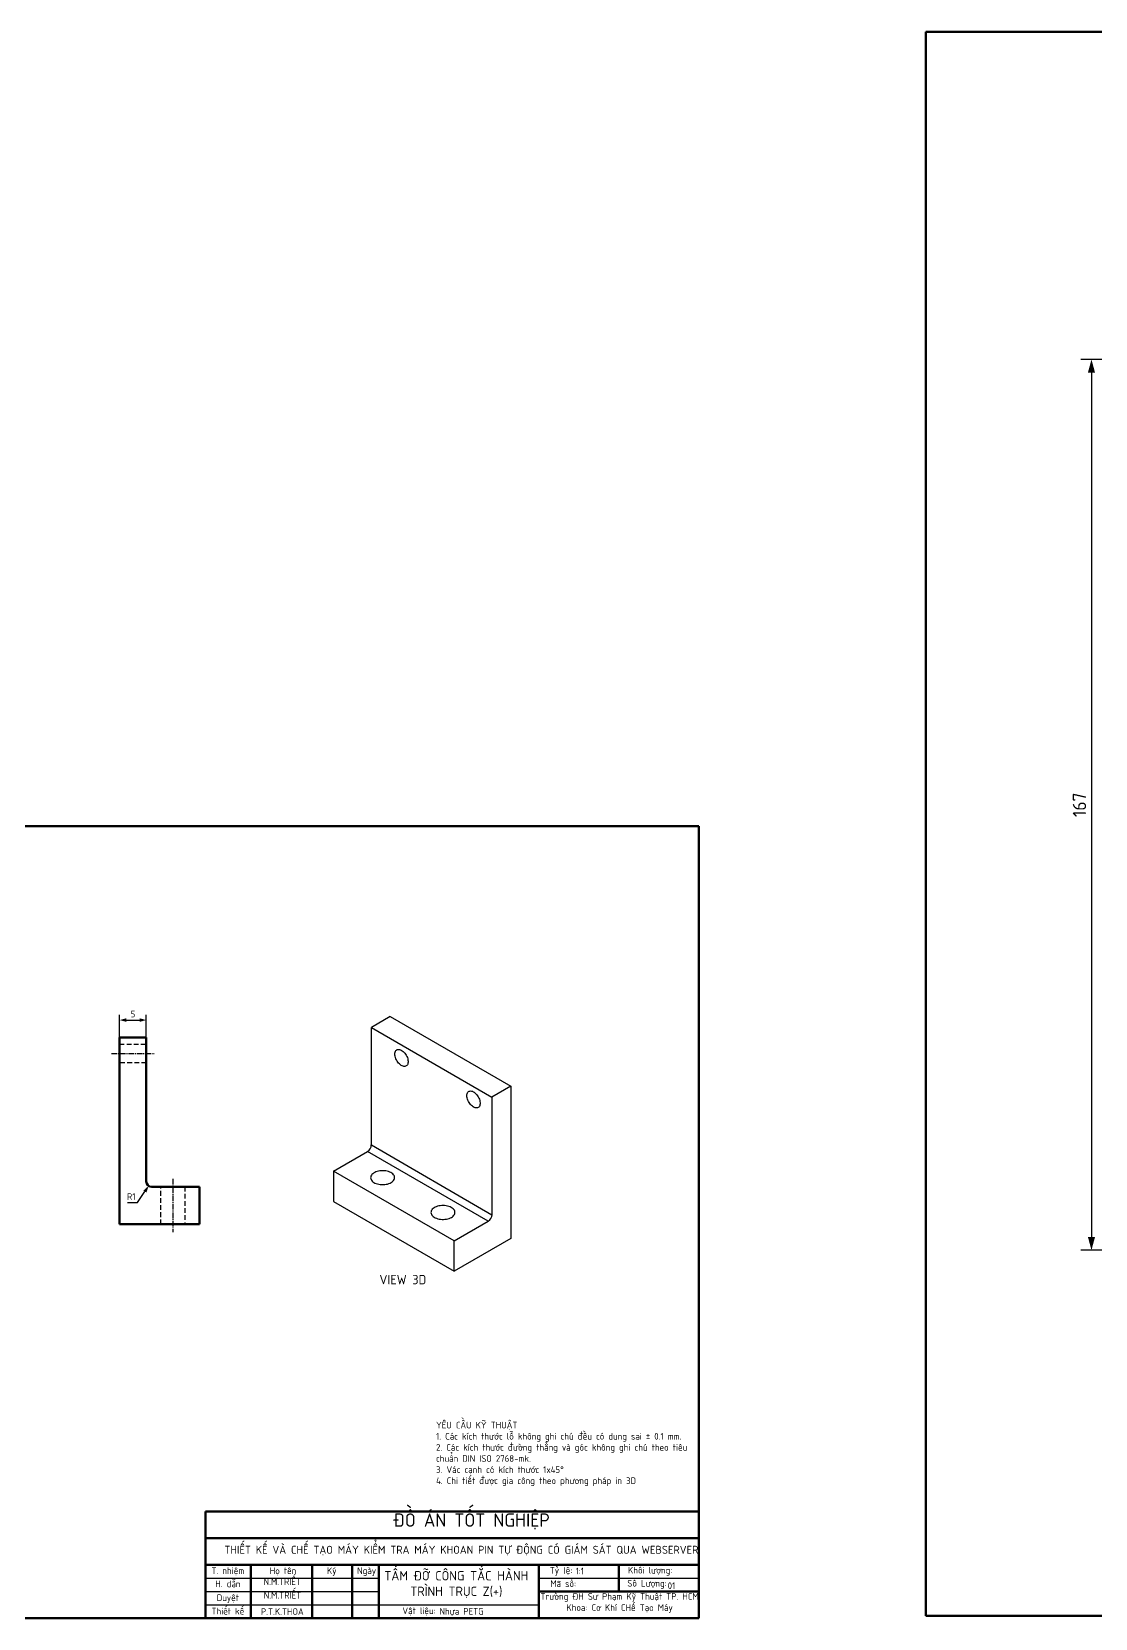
# Model space of a CAD drawing. Header units: millimetres. Extents: x 55 to 11032, y -227 to 3957.
# Drawn here: x 3011.1 to 3210.5, y 63 to 360.4 of the extents above; entities that cross this region are included whole.
import ezdxf

# ---------------------------------------------------------------- set-up
doc = ezdxf.new("R2010")
doc.units = ezdxf.units.MM
doc.header["$LTSCALE"] = 0.7
doc.header["$PDMODE"] = 35
doc.header["$PDSIZE"] = -4
doc.linetypes.add('CENTER2', pattern=[1.125, 0.75, -0.125, 0.125, -0.125])
doc.linetypes.add('HIDDEN', pattern=[9.525, 6.35, -3.175])
doc.layers.get('0').update_dxf_attribs({"color": 255})
for name, color, linetype, lineweight in [('AM_5', 10, 'Continuous', 25), ('AMC_Contour', 7, 'Continuous', 50), ('CON', 7, 'Continuous', 50), ('DIM', 94, 'Continuous', 25), ('KHUNGBV', 5, 'Continuous', 70), ('TEXT', 7, 'Continuous', 25)]:
    doc.layers.add(name, color=color, linetype=linetype, lineweight=lineweight)
doc.styles.add('TCVN-7284', font='tcvn+7284-2003r.ttf')
doc.dimstyles.new('TCVN_ISO-25_RadiusDia', dxfattribs={"dimtxt": 2.5, "dimasz": 2.5, "dimexe": 2, "dimexo": 0, "dimgap": 1, "dimtad": 1, "dimtoh": 1, "dimtxsty": 'TCVN-7284', "dimblk": 'Arrow', "dimcen": 0, "dimclrd": 256, "dimclre": 256, "dimclrt": 256, "dimadec": 0, "dimazin": 0, "dimtfac": 1, "dimtofl": 0, "dimtmove": 1, "dimatfit": 0, "dimldrblk": 'Arrow', "dimfxl": 1, "dimlwd": -1, "dimlwe": -1, "dimarcsym": 0})

# ---------------------------------------------------------------- blocks, each defined once
blk = doc.blocks.new('3D_Z+')
at = {"color": 5}
for p, q in [((2990.55, -133.54), (2987.02, -135.58)), ((2990.55, -133.54), (3013.18, -146.6)), ((2987.02, -157.62), (2987.02, -135.58)), ((2987.02, -135.58), (3009.64, -148.64)), ((3013.18, -146.6), (3009.64, -148.64)), ((3009.64, -148.64), (3009.64, -170.69)), ((3013.18, -146.6), (3013.18, -175.18)), ((2987.02, -157.62), (3009.64, -170.69)), ((2979.95, -162.52), (2986.31, -158.85)), ((3008.94, -171.91), (2986.31, -158.85)), ((3002.57, -175.59), (2979.95, -162.52)), ((2979.95, -162.52), (2979.95, -168.24)), ((2979.95, -168.24), (3002.57, -181.3)), ((3002.57, -175.59), (3008.94, -171.91)), ((3013.18, -175.18), (3002.57, -181.3)), ((3002.57, -181.3), (3002.57, -175.59))]:
    blk.add_line(p, q, dxfattribs=at)
at = {"color": 5, "flags": 128}
for points in [[(2991.44, -140.58), (2991.45, -140.39), (2991.48, -140.21), (2991.54, -140.06), (2991.62, -139.93), (2991.73, -139.83), (2991.85, -139.75), (2991.98, -139.71), (2992.13, -139.7), (2992.29, -139.71), (2992.46, -139.76), (2992.63, -139.84), (2992.8, -139.95), (2992.97, -140.08), (2993.14, -140.24), (2993.29, -140.41), (2993.44, -140.61), (2993.56, -140.81), (2993.67, -141.03), (2993.77, -141.25), (2993.84, -141.48), (2993.88, -141.69), (2993.91, -141.91), (2993.91, -142.1), (2993.88, -142.29), (2993.84, -142.45), (2993.77, -142.59), (2993.67, -142.71), (2993.56, -142.8), (2993.44, -142.86), (2993.29, -142.89), (2993.14, -142.89), (2992.97, -142.85), (2992.8, -142.79), (2992.63, -142.7), (2992.46, -142.58), (2992.29, -142.43), (2992.13, -142.26), (2991.98, -142.08), (2991.85, -141.88), (2991.73, -141.66), (2991.62, -141.44), (2991.54, -141.22), (2991.48, -141), (2991.45, -140.78), (2991.44, -140.58)], [(3004.94, -148.38), (3004.95, -148.18), (3004.99, -148.01), (3005.05, -147.86), (3005.13, -147.73), (3005.23, -147.62), (3005.35, -147.55), (3005.49, -147.51), (3005.64, -147.49), (3005.8, -147.51), (3005.96, -147.56), (3006.14, -147.64), (3006.31, -147.74), (3006.48, -147.88), (3006.64, -148.03), (3006.8, -148.21), (3006.94, -148.4), (3007.07, -148.61), (3007.18, -148.83), (3007.27, -149.05), (3007.34, -149.27), (3007.39, -149.49), (3007.41, -149.7), (3007.41, -149.9), (3007.39, -150.09), (3007.34, -150.25), (3007.27, -150.39), (3007.18, -150.51), (3007.07, -150.6), (3006.94, -150.66), (3006.8, -150.68), (3006.64, -150.68), (3006.48, -150.65), (3006.31, -150.59), (3006.14, -150.49), (3005.96, -150.37), (3005.8, -150.23), (3005.64, -150.06), (3005.49, -149.87), (3005.35, -149.67), (3005.23, -149.46), (3005.13, -149.24), (3005.05, -149.02), (3004.99, -148.8), (3004.95, -148.58), (3004.94, -148.38)], [(2990.73, -164.67), (2990.91, -164.55), (2991.07, -164.41), (2991.2, -164.27), (2991.29, -164.12), (2991.36, -163.97), (2991.39, -163.81), (2991.38, -163.65), (2991.34, -163.49), (2991.27, -163.33), (2991.17, -163.19), (2991.03, -163.05), (2990.87, -162.92), (2990.68, -162.8), (2990.47, -162.7), (2990.23, -162.61), (2989.98, -162.54), (2989.72, -162.49), (2989.45, -162.46), (2989.17, -162.45), (2988.9, -162.46), (2988.62, -162.48), (2988.36, -162.53), (2988.1, -162.59), (2987.87, -162.68), (2987.65, -162.77), (2987.45, -162.89), (2987.28, -163.01), (2987.14, -163.15), (2987.03, -163.3), (2986.95, -163.45), (2986.9, -163.61), (2986.89, -163.77), (2986.91, -163.93), (2986.96, -164.08), (2987.05, -164.24), (2987.17, -164.38), (2987.32, -164.51), (2987.5, -164.64), (2987.7, -164.75), (2987.92, -164.84), (2988.17, -164.92), (2988.42, -164.98), (2988.69, -165.02), (2988.97, -165.04), (2989.24, -165.04), (2989.52, -165.03), (2989.79, -164.99), (2990.05, -164.94), (2990.29, -164.86), (2990.52, -164.77), (2990.73, -164.67)], [(3002.04, -171.2), (3002.23, -171.08), (3002.38, -170.95), (3002.51, -170.8), (3002.61, -170.65), (3002.67, -170.5), (3002.7, -170.34), (3002.7, -170.18), (3002.66, -170.02), (3002.59, -169.87), (3002.48, -169.72), (3002.35, -169.58), (3002.18, -169.45), (3001.99, -169.33), (3001.78, -169.23), (3001.55, -169.14), (3001.3, -169.07), (3001.03, -169.02), (3000.76, -168.99), (3000.49, -168.98), (3000.21, -168.99), (2999.94, -169.01), (2999.67, -169.06), (2999.42, -169.12), (2999.18, -169.21), (2998.96, -169.31), (2998.77, -169.42), (2998.6, -169.54), (2998.45, -169.68), (2998.34, -169.83), (2998.26, -169.98), (2998.22, -170.14), (2998.2, -170.3), (2998.22, -170.46), (2998.28, -170.61), (2998.37, -170.77), (2998.49, -170.91), (2998.64, -171.05), (2998.81, -171.17), (2999.01, -171.28), (2999.24, -171.37), (2999.48, -171.45), (2999.74, -171.51), (3000, -171.55), (3000.28, -171.57), (3000.56, -171.58), (3000.83, -171.56), (3001.1, -171.52), (3001.36, -171.47), (3001.61, -171.39), (3001.84, -171.3), (3002.04, -171.2)]]:
    blk.add_lwpolyline(points, dxfattribs=at)
at = {"color": 5}
for centre in [(2985.48, -157.55), (3008.11, -170.62)]:
    blk.add_arc(centre, 1.54, 302.6055, 357.3945, dxfattribs=at)
blk = doc.blocks.new('Arrow')
at = {"layer": 'DIM'}
blk.add_solid([(-1, 0.27), (-1, -0.27), (0, 0)], dxfattribs=at)
blk = doc.blocks.new('*D273')
at = {"layer": 'Defpoints', "color": 0, "ltscale": 0.2, "transparency": 16777216}
for p in [(3032.57, 175.1), (3027.57, 171.84), (3032.57, 171.84)]:
    blk.add_point(p, dxfattribs=at)
at = {"layer": 'DIM', "ltscale": 0.2, "transparency": 16777216}
for p, q in [((3027.57, 171.84), (3027.57, 176.1)), ((3032.57, 171.84), (3032.57, 176.1)), ((3028.82, 175.1), (3031.32, 175.1))]:
    blk.add_line(p, q, dxfattribs=at)
at = {"layer": 'DIM', "ltscale": 0.2, "transparency": 16777216, "xscale": 1.25, "yscale": 1.25, "zscale": 1.25, "rotation": 180}
blk.add_blockref('Arrow', (3027.57, 175.1), dxfattribs=at)
at = {"layer": 'DIM', "ltscale": 0.2, "transparency": 16777216, "xscale": 1.25, "yscale": 1.25, "zscale": 1.25}
blk.add_blockref('Arrow', (3032.57, 175.1), dxfattribs=at)
at = {"layer": 'DIM', "ltscale": 0.2, "transparency": 16777216, "insert": (3030.07, 176.23), "char_height": 1.25, "attachment_point": 5, "style": 'TCVN-7284', "bg_fill": 3, "box_fill_scale": 1.1, "bg_fill_color": 256, "bg_fill_true_color": 13158600, "bg_fill_transparency": 0}
blk.add_mtext('5', dxfattribs=at)
blk = doc.blocks.new('KHUNG_A3')
at = {"layer": 'CON', "color": 8, "linetype": 'Continuous', "ltscale": 0.66}
for p, q in [((296.71, 84.61), (296.71, 44.61)), ((296.71, 84.61), (481.71, 84.61)), ((296.71, 74.61), (481.71, 74.61)), ((296.71, 64.61), (481.71, 64.61)), ((313.71, 64.61), (313.71, 44.61)), ((336.71, 64.61), (336.71, 44.61)), ((351.71, 64.61), (351.71, 44.61)), ((361.71, 64.61), (361.71, 44.61)), ((421.71, 44.61), (421.71, 64.61)), ((451.71, 54.61), (451.71, 64.61)), ((421.71, 54.61), (481.71, 54.61))]:
    blk.add_line(p, q, dxfattribs=at)
at = {"layer": 'DIM', "color": 8, "linetype": 'Continuous', "ltscale": 0.66}
for p, q in [((296.71, 59.61), (361.71, 59.61)), ((421.71, 59.61), (481.71, 59.61)), ((296.71, 54.61), (361.71, 54.61)), ((296.71, 49.61), (421.71, 49.61))]:
    blk.add_line(p, q, dxfattribs=at)
at = {"layer": 'KHUNGBV', "color": 8, "linetype": 'Continuous', "ltscale": 0.66}
for p, q in [((481.71, 341.61), (61.71, 341.61)), ((61.71, 341.61), (61.71, 44.61)), ((481.71, 44.61), (481.71, 341.61)), ((61.71, 44.61), (481.71, 44.61))]:
    blk.add_line(p, q, dxfattribs=at)
at = {"color": 255, "attachment_point": 1, "style": 'TCVN-7284'}
for s, width, insert, char_height in [('{\\W1.485708; }ĐỒ ÁN TỐT NGHIỆP', 65.6643, (362.61, 83.93), 5), ('\\pxqc;T. nhiệm', 16.8827, (296.71, 63.68), 2.5), ('{\\W2.460912; }Họ tên', 16.8827, (317.11, 63.68), 2.5), ('{\\W4.544245; }Ký', 16.8827, (335.42, 63.68), 2.5), ('{\\W1.017842; }Ngày', 9.8035, (352.08, 63.68), 2.5), ('\\pxqc;Tỷ lệ:', 9.8035, (425.19, 63.83), 2.5), ('\\pxqc;Khối lượng:', 20.0073, (453.51, 63.88), 2.5), ('\\pxqc;H. dẫn', 16.8827, (296.71, 58.76), 2.5), ('\\pxqc;N.M.TRIẾT', 16.8827, (317.11, 59.57), 2.5), ('{\\W0.286782; }Mã số:', 12.5818, (425.56, 58.85), 2.5), ('\\pxqc;Số Lượng:', 17.9691, (453.36, 58.98), 2.5), ('\\pxqc;Duyệt', 16.8827, (296.71, 53.54), 2.5), ('\\pxqc;N.M.TRIẾT', 16.8827, (317.16, 54.47), 2.5), ('{\\W0.981773; }Trường ĐH Sư Phạm Kỹ Thuật TP. HCM\\P{\\W7.398439; }Khoa: Cơ Khí CHế Tạo Máy ', 61.6953, (420.88, 54.04), 2.5), ('\\pxqc;Thiết kế', 16.8827, (296.71, 48.52), 2.5), ('\\pxqc;P.T.K.THOA', 16.8827, (317.11, 48.37), 2.5), ('\\pxi-3,l3,qc,t3;Vật liệu:', 59.8171, (346.92, 48.66), 2.5)]:
    blk.add_mtext_dynamic_manual_height_columns(s, width=width, gutter_width=88.6, heights=[0], dxfattribs=dict(at, insert=insert, char_height=char_height))
at = {"color": 255, "insert": (303.83, 71.79), "char_height": 3, "width": 178.521, "attachment_point": 1, "style": 'TCVN-7284'}
blk.add_mtext('THIẾT KẾ VÀ CHẾ TẠO MÁY KIỂM TRA MÁY KHOAN PIN TỰ ĐỘNG CÓ GIÁM SÁT QUA WEBSERVER\\P', dxfattribs=at)
blk = doc.blocks.new('*D318')
at = {"layer": 'Defpoints', "color": 0, "ltscale": 0.2, "transparency": 16777216}
for p in [(3231.06, 298.96), (3209.8, 131.96), (3231.06, 131.96)]:
    blk.add_point(p, dxfattribs=at)
at = {"layer": 'DIM', "ltscale": 0.2, "transparency": 16777216}
for p, q in [((3231.06, 298.96), (3207.8, 298.96)), ((3209.8, 296.46), (3209.8, 134.46)), ((3231.06, 131.96), (3207.8, 131.96))]:
    blk.add_line(p, q, dxfattribs=at)
at = {"layer": 'DIM', "ltscale": 0.2, "transparency": 16777216, "xscale": 2.5, "yscale": 2.5, "zscale": 2.5}
for p, rotation in [((3209.8, 298.96), 90), ((3209.8, 131.96), 270)]:
    blk.add_blockref('Arrow', p, dxfattribs=dict(at, rotation=rotation))
at = {"layer": 'DIM', "ltscale": 0.2, "transparency": 16777216, "insert": (3207.55, 215.46), "char_height": 2.5, "attachment_point": 5, "rotation": 90, "style": 'TCVN-7284'}
blk.add_mtext('167', dxfattribs=at)
blk = doc.blocks.new('*U798')
at = {"layer": 'AM_5', "color": 0, "linetype": 'CENTER2', "ltscale": 2, "transparency": 16777216}
blk.add_line((0, 5), (0, -5), dxfattribs=at)
blk = doc.blocks.new('*U799')
at = {"layer": 'AM_5', "color": 0, "linetype": 'CENTER2', "ltscale": 2, "transparency": 16777216}
blk.add_line((-4, 0), (4, 0), dxfattribs=at)
blk = doc.blocks.new('*D800')
at = {"layer": 'Defpoints', "color": 0, "ltscale": 0.2, "transparency": 16777216}
for p in [(3033.01, 144.01), (3033.57, 144.84)]:
    blk.add_point(p, dxfattribs=at)
at = {"layer": 'DIM', "ltscale": 0.2, "transparency": 16777216}
for p, q in [((3030.94, 140.88), (3032.32, 142.97)), ((3029.07, 140.88), (3030.94, 140.88))]:
    blk.add_line(p, q, dxfattribs=at)
at = {"layer": 'DIM', "ltscale": 0.2, "transparency": 16777216, "insert": (3029.75, 142.01), "char_height": 1.25, "attachment_point": 5, "style": 'TCVN-7284', "bg_fill": 3, "box_fill_scale": 1.1, "bg_fill_color": 256, "bg_fill_true_color": 13158600, "bg_fill_transparency": 0}
blk.add_mtext('R1', dxfattribs=at)
at = {"layer": 'DIM', "ltscale": 0.2, "transparency": 16777216, "xscale": 1.25, "yscale": 1.25, "zscale": 1.25, "rotation": 56.45744764987748}
blk.add_blockref('Arrow', (3033.01, 144.01), dxfattribs=at)

msp = doc.modelspace()

# ---------------------------------------------------------------- linework, layer by layer
at = {"layer": 'AM_5', "color": 2, "linetype": 'HIDDEN', "ltscale": 0.2}
for p, q in [((3027.565, 170.592), (3032.565, 170.592)), ((3032.565, 167.092), (3027.565, 167.092)), ((3035.315, 136.842), (3035.315, 143.842)), ((3039.815, 143.842), (3039.815, 136.842))]:
    msp.add_line(p, q, dxfattribs=at)
at = {"layer": 'CON'}
for p, q in [((3027.565, 171.842), (3032.565, 171.842)), ((3027.565, 171.842), (3027.565, 136.842)), ((3032.565, 171.842), (3032.565, 144.842)), ((3042.565, 143.842), (3033.565, 143.842)), ((3042.565, 136.842), (3042.565, 143.842)), ((3027.565, 136.842), (3042.565, 136.842))]:
    msp.add_line(p, q, dxfattribs=at)
msp.add_arc((3033.565, 144.842), 1, 180, 270, dxfattribs=at)

# ---------------------------------------------------------------- block references
at = {"layer": 'AM_5', "linetype": 'CENTER2', "ltscale": 2}
for name, p in [('*U799', (3030.065, 168.842)), ('*U798', (3037.565, 140.342))]:
    msp.add_blockref(name, p, dxfattribs=at)
at = {"layer": 'DIM'}
for name, p in [('KHUNG_A3', (3117.048, 18.785)), ('3D_Z+', (87.75, 309.305))]:
    msp.add_blockref(name, p, dxfattribs=at)

# ---------------------------------------------------------------- texts
at = {"insert": (3076.289, 127.317), "char_height": 1.75, "width": 32.83213, "attachment_point": 1, "style": 'TCVN-7284'}
msp.add_mtext('VIEW 3D', dxfattribs=at)
at = {"ltscale": 0.7, "char_height": 1.25, "attachment_point": 1, "style": 'TCVN-7284'}
for s, width, insert in [('1:1', 2.25002, (3113.065, 72.432)), ('01', 2.25002, (3130.337, 69.68)), ('Nhựa PETG', 10.5643, (3087.56, 64.885))]:
    msp.add_mtext_dynamic_manual_height_columns(s, width=width, gutter_width=6.25, heights=[0], dxfattribs=dict(at, insert=insert))
at = {"layer": 'AMC_Contour', "color": 255, "insert": (3090.703, 69.283), "char_height": 1.75, "attachment_point": 5, "style": 'TCVN-7284'}
msp.add_mtext_dynamic_manual_height_columns('TẤM ĐỠ CÔNG TẮC HÀNH TRÌNH TRỤC Z(+)', width=32.90888, gutter_width=8.75, heights=[0], dxfattribs=at)
at = {"layer": 'TEXT', "ltscale": 0.7, "insert": (3086.903, 99.781), "char_height": 1.25, "attachment_point": 1, "style": 'TCVN-7284'}
msp.add_mtext_dynamic_manual_height_columns('YÊU CẦU KỸ THUẬT\\P1. Các kích thước lỗ không ghi chú đều có dung sai ± 0.1 mm. \\P2. Các kích thước đường thẳng và góc không ghi chú theo tiêu chuẩn DIN ISO 2768-mk.\\P3. Vác cạnh có kích thước 1x45°\\P4. Chi tiết được gia công theo phương pháp in 3D', width=51.60396, gutter_width=861.046, heights=[0], dxfattribs=at)

# ---------------------------------------------------------------- dimensions: what is measured, and where the dimension line sits
at = {"layer": 'DIM', "ltscale": 0.2}
dim = msp.add_linear_dim(base=(3209.802, 131.963), p1=(3231.056, 298.963), p2=(3231.056, 131.963), angle=90, dimstyle='TCVN_ISO-25_RadiusDia', override={"dimtp": 0.3, "dimtm": 0.3}, dxfattribs=at)
dim.commit()
dim.dimension.update_dxf_attribs({"geometry": '*D318', "text_midpoint": (3207.552, 215.463)})

# ---------------------------------------------------------------- next in the draw order: dimensions: what is measured, and where the dimension line sits
dim = msp.add_linear_dim(base=(3032.565, 175.103), p1=(3027.565, 171.842), p2=(3032.565, 171.842), dimstyle='TCVN_ISO-25_RadiusDia', override={"dimscale": 0.5, "dimtfill": 1, "dimarcsym": 1}, dxfattribs=at)
dim.commit()
dim.dimension.update_dxf_attribs({"geometry": '*D273', "text_midpoint": (3030.065, 176.228)})

# ---------------------------------------------------------------- next in the draw order: block references
at = {"layer": 'DIM', "xscale": 0.5, "yscale": 0.5, "zscale": 0.5}
msp.add_blockref('KHUNG_A3', (2895.297, 40.645), dxfattribs=at)

# ---------------------------------------------------------------- next in the draw order: dimensions: what is measured, and where the dimension line sits
at = {"layer": 'DIM', "ltscale": 0.2}
dim = msp.add_radius_dim(center=(3033.565, 144.842), mpoint=(3033.013, 144.008), dimstyle='TCVN_ISO-25_RadiusDia', override={"dimscale": 0.5, "dimtfill": 1, "dimarcsym": 1}, dxfattribs=at)
dim.commit()
dim.dimension.update_dxf_attribs({"geometry": '*D800', "text_midpoint": (3029.753, 142.008)})

doc.saveas('drawing.dxf')
